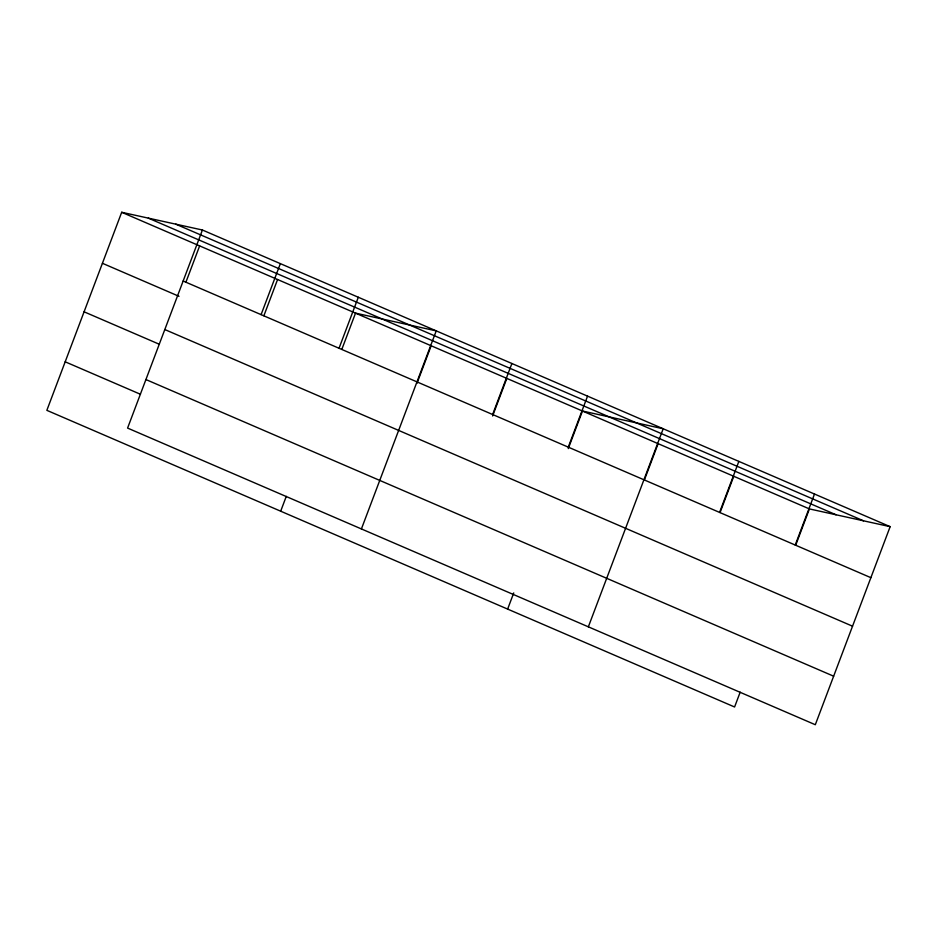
<?xml version="1.0" encoding="UTF-8"?>
<svg xmlns="http://www.w3.org/2000/svg" width="937" height="937" viewBox="0 0 937 937"><rect width="100%" height="100%" fill="white"/><g stroke="black" fill="none" stroke-linecap="round" stroke-linejoin="round"><path stroke-width="1.41" d="M202.415 230.01L127.584 428.08L815.307 724.723L890.15 526.664L202.415 230.01L121.693 212.277L46.85 410.336L734.585 706.99L740.183 692.162M185.936 282.131L199.64 245.892M261.095 314.633L280.362 263.637M263.883 315.757L277.575 279.519M339.03 348.259L358.309 297.252M280.678 511.204L286.277 496.364M341.829 349.372L355.521 313.134L436.244 330.878L361.413 528.937M416.965 383.35L431.172 345.765M492.628 414.505L511.895 363.509M492.616 415.981L506.823 378.396M568.279 447.136L587.546 396.14M507.631 609.097L513.745 592.91M568.267 448.612L582.474 411.027L663.197 428.771L588.354 626.83M644.422 479.896L658.125 443.658M719.581 512.398L738.848 461.402M720.073 512.527L733.765 476.289M795.232 545.041L814.499 494.033M795.724 545.158L809.416 508.92L890.15 526.664M175.781 224.166L863.504 520.808M148.327 218.134L836.062 514.776M121.693 212.277L809.416 508.92M183.148 281.018L870.871 577.672M102.414 263.285L179.014 296.315M164.807 329.543L852.541 626.197M84.084 311.81L159.337 344.266M145.914 379.544L833.649 676.198M65.192 361.811L140.445 394.266"/></g></svg>
